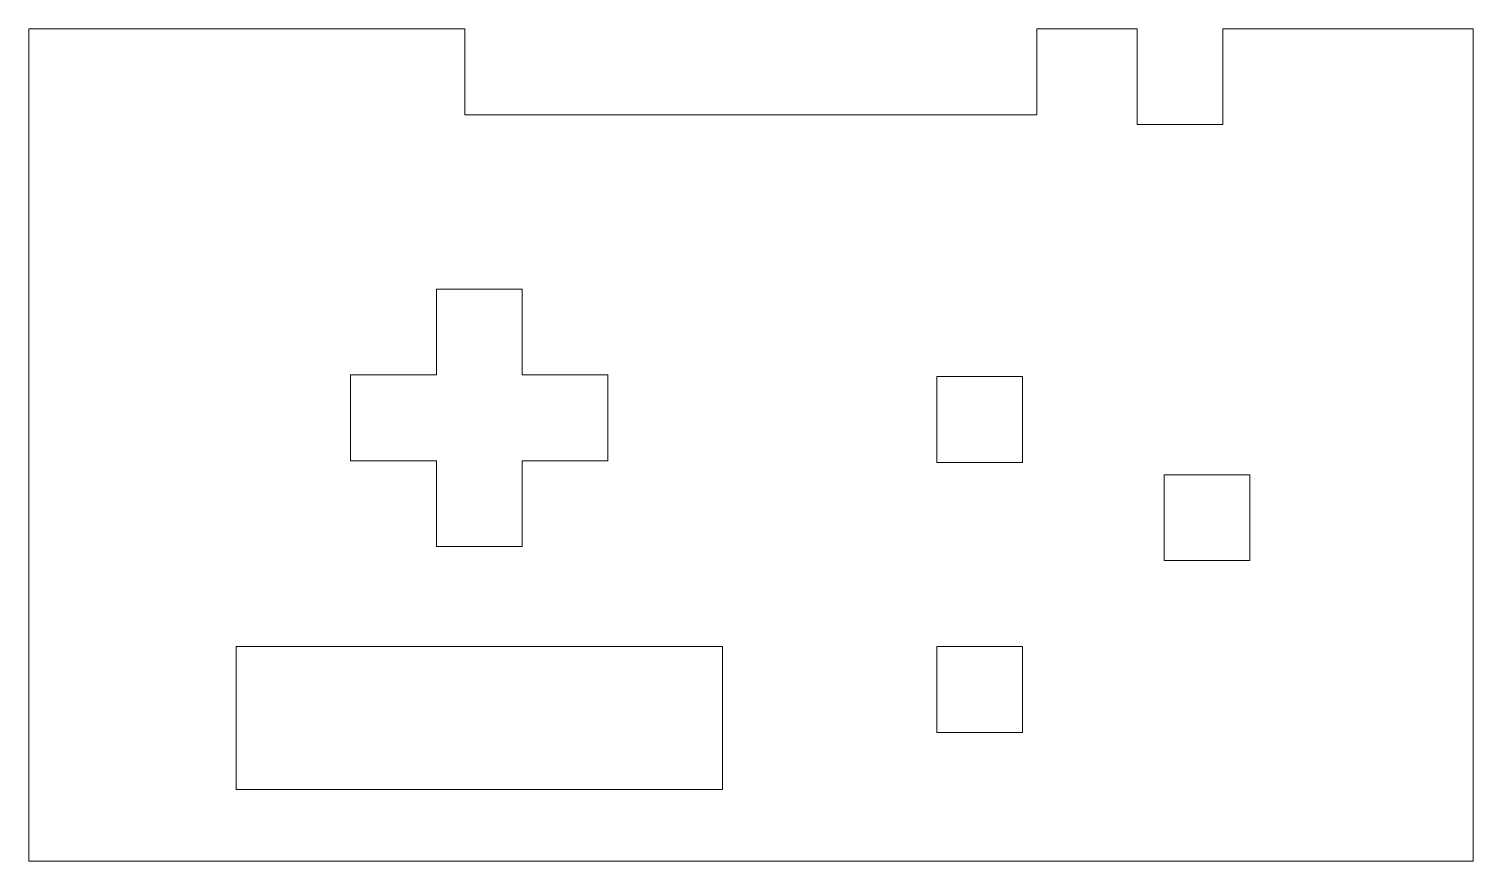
# Model space of a CAD drawing. Header units: millimetres. Extents: x 90 to 292, y 203 to 320.
import ezdxf

# ---------------------------------------------------------------- set-up
doc = ezdxf.new("R2010")
doc.units = ezdxf.units.MM

msp = doc.modelspace()

# ---------------------------------------------------------------- linework, layer by layer
at = {"color": 7, "linetype": 'Continuous', "lineweight": 15}
for p, q in [((90.2, 319.67), (90.2, 203.27)), ((90.2, 319.67), (151.2, 319.67)), ((151.2, 319.67), (151.2, 307.67)), ((231.2, 307.67), (231.2, 319.67)), ((231.2, 319.67), (245.2, 319.67)), ((245.2, 319.67), (245.2, 306.32)), ((257.2, 306.32), (257.2, 319.67)), ((257.2, 319.67), (292.2, 319.67)), ((292.2, 203.27), (292.2, 319.67)), ((151.2, 307.67), (231.2, 307.67)), ((245.2, 306.32), (257.2, 306.32)), ((159.2, 283.27), (147.2, 283.27)), ((147.2, 283.27), (147.2, 271.27)), ((159.2, 271.27), (159.2, 283.27)), ((147.2, 271.27), (135.2, 271.27)), ((135.2, 271.27), (135.2, 259.27)), ((171.2, 271.27), (159.2, 271.27)), ((171.2, 259.27), (171.2, 271.27)), ((229.2, 271.05), (217.2, 271.05)), ((217.2, 271.05), (217.2, 259.05)), ((229.2, 259.05), (229.2, 271.05)), ((135.2, 259.27), (147.2, 259.27)), ((147.2, 259.27), (147.2, 247.27)), ((159.2, 247.27), (159.2, 259.27)), ((159.2, 259.27), (171.2, 259.27)), ((217.2, 259.05), (229.2, 259.05)), ((260.97, 257.32), (248.97, 257.32)), ((248.97, 257.32), (248.97, 245.32)), ((260.97, 245.32), (260.97, 257.32)), ((147.2, 247.27), (159.2, 247.27)), ((248.97, 245.32), (260.97, 245.32)), ((187.2, 233.27), (119.2, 233.27)), ((119.2, 233.27), (119.2, 213.27)), ((187.2, 213.27), (187.2, 233.27)), ((229.2, 233.27), (217.2, 233.27)), ((217.2, 233.27), (217.2, 221.27)), ((229.2, 221.27), (229.2, 233.27)), ((217.2, 221.27), (229.2, 221.27)), ((119.2, 213.27), (187.2, 213.27)), ((90.2, 203.27), (292.2, 203.27))]:
    msp.add_line(p, q, dxfattribs=at)

doc.saveas('drawing.dxf')
